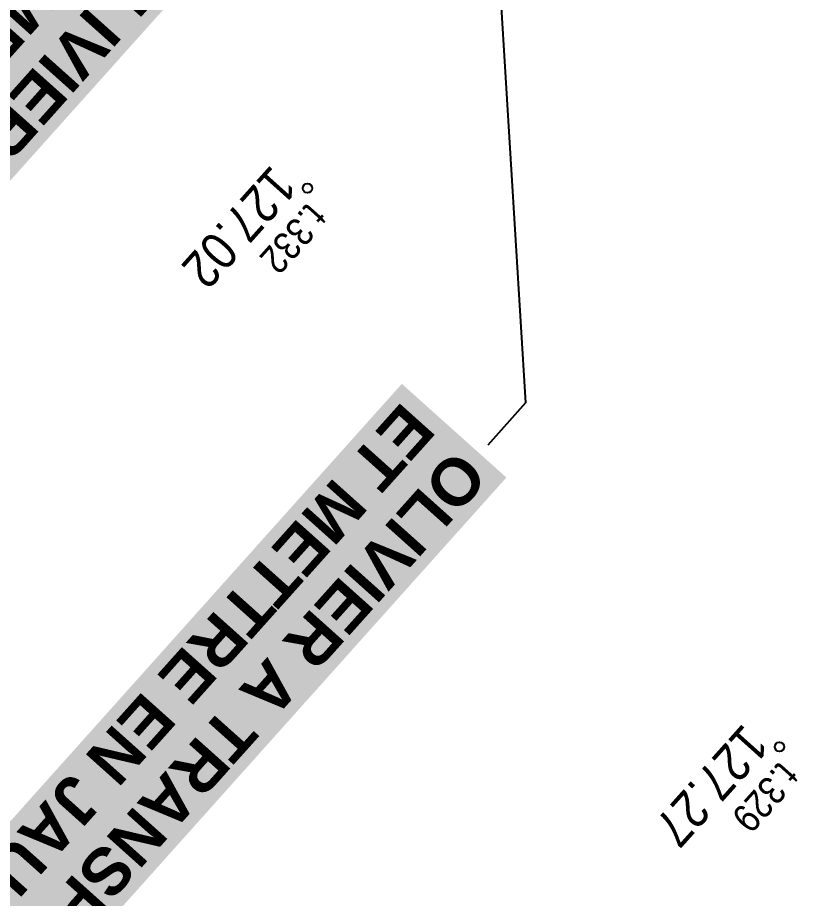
# Model space of a CAD drawing. Header units: metres. Extents: x -2858 to 512, y -1995 to 1252.
# Drawn here: x -2033.22 to -2024.89, y -1542.76 to -1533.35 of the extents above; entities that cross this region are included whole.
import ezdxf
from ezdxf import colors
from ezdxf.entities.mleader import LeaderData, LeaderLine
from ezdxf.enums import TextEntityAlignment as Align
from ezdxf.math import Vec2, Vec3

# ---------------------------------------------------------------- set-up
doc = ezdxf.new("R2010")
doc.units = ezdxf.units.M
doc.header["$PDMODE"] = 33
doc.header["$PDSIZE"] = 0.1
for name, color, linetype in [('11-TEL-TXT', 6, 'Continuous'), ('Calque commun', 7, 'Continuous'), ('Points Topo', 7, 'Continuous'), ('Points Topo Altitude', 7, 'Continuous'), ('Points Topo Matricule', 252, 'Continuous')]:
    doc.layers.add(name, color=color, linetype=linetype)
doc.styles.add('ARIAL GRAS', font='arialbd.ttf')
doc.styles.add('Pts Topo SPE', font='', dxfattribs={"width": 0.9})
doc.styles.get('Pts Topo SPE').set_extended_font_data('Titillium Web Light')

# ---------------------------------------------------------------- blocks, each defined once
blk = doc.blocks.new('PointTopo_SPE')
at = {"layer": 'Calque commun', "color": 1, "linetype": 'ByBlock', "lineweight": -2}
blk.add_point((0, 0), dxfattribs=at)
blk = doc.blocks.new('_None')

msp = doc.modelspace()

# ---------------------------------------------------------------- block references
at = {"layer": 'Points Topo'}
ref = msp.add_blockref('PointTopo_SPE', (-2030.1255, -1535.1707, 127.0188), dxfattribs=dict(at, rotation=228.1617603435354))
ref.add_attrib('MAT', 't.332', (-2030.1177, -1535.3119, 127.0188), dxfattribs={"layer": 'Points Topo Matricule', "height": 0.3, "rotation": 228.16176, "style": 'Pts Topo SPE', "width": 0.9})
ref.add_attrib('ALT', '127.02', dxfattribs={"layer": 'Points Topo Altitude', "height": 0.4, "rotation": 228.16176, "style": 'Pts Topo SPE', "width": 0.9}).set_placement((-2030.2102, -1535.1754, 127.0188), align=Align.TOP_LEFT)
ref = msp.add_blockref('PointTopo_SPE', (-2025.0809, -1541.1385, 127.2698), dxfattribs=dict(at, rotation=228.1617603435354))
ref.add_attrib('MAT', 't.329', (-2025.0731, -1541.2797, 127.2698), dxfattribs={"layer": 'Points Topo Matricule', "height": 0.3, "rotation": 228.16176, "style": 'Pts Topo SPE', "width": 0.9})
ref.add_attrib('ALT', '127.27', dxfattribs={"layer": 'Points Topo Altitude', "height": 0.4, "rotation": 228.16176, "style": 'Pts Topo SPE', "width": 0.9}).set_placement((-2025.1657, -1541.1431, 127.2698), align=Align.TOP_LEFT)

# ---------------------------------------------------------------- next in the draw order: leaders
at = {"layer": '11-TEL-TXT', "color": 244, "true_color": 0x991b1e}
ml = msp.add_multileader_mtext('Standard', dxfattribs=at)
ml.set_content('OLIVIER A TRANSPLANTER\\PET METTRE EN JAUGE', color=(153, 27, 30), style='ARIAL GRAS')
ml.set_leader_properties()
ml.set_arrow_properties(name='NONE')
ml.build(insert=Vec2(0, 0))
ml.multileader.update_dxf_attribs({"arrow_head_size": 0.5, "scale": 0.125})
ctx = ml.context
ctx.base_point, ctx.scale, ctx.char_height, ctx.arrow_head_size, ctx.landing_gap_size, ctx.plane_origin, ctx.plane_x_axis, ctx.plane_y_axis = Vec3(-2028.1978, -1537.915), 0.125, 0.5, 0.5, 0.25, Vec3(-2028.9939, -1539.3251), Vec3(-0.66703, -0.745031), Vec3(0.745031, -0.66703)
notes = []
notes.append((ctx, [(1, (1, 1, 0), (-2027.7941, -1537.4641), (-0.66703, -0.745031), 0.6052, [(0, [(-2028.378, -1527.9667)], 0, [])])]))
ctx.mtext.insert, ctx.mtext.text_direction, ctx.mtext.line_spacing_factor, ctx.mtext.flow_direction = Vec3(-2028.1751, -1538.2709), Vec3(-0.66703, -0.745031), 0.9, 5
ctx.mtext.has_bg_fill, ctx.mtext.bg_color, ctx.mtext.bg_scale_factor, ctx.mtext.bg_transparency, ctx.mtext.use_window_bg_color = 1, -1023410125, 1.25, 0, 0
for ctx, leaders in notes:
    for number, flags, end, landing, length, lines in leaders:
        leader = LeaderData()
        leader.index, (leader.has_last_leader_line, leader.has_dogleg_vector, leader.attachment_direction) = number, flags
        leader.last_leader_point, leader.dogleg_vector, leader.dogleg_length = Vec3(end), Vec3(landing), length
        for number, points, colour, breaks in lines:
            line = LeaderLine()
            line.index, line.vertices, line.color, line.breaks = number, Vec3.list(points), colors.encode_raw_color(colour), breaks
            leader.lines.append(line)
        ctx.leaders.append(leader)

# ---------------------------------------------------------------- next in the draw order: leaders
ml = msp.add_multileader_mtext('Standard', dxfattribs=at)
ml.set_content('OLIVIER A TRANSPLANTER\\PET METTRE EN JAUGE', color=(153, 27, 30), style='ARIAL GRAS')
ml.set_leader_properties()
ml.set_arrow_properties(name='NONE')
ml.build(insert=Vec2(0, 0))
ml.multileader.update_dxf_attribs({"arrow_head_size": 0.5, "scale": 0.125})
ctx = ml.context
ctx.base_point, ctx.scale, ctx.char_height, ctx.arrow_head_size, ctx.landing_gap_size, ctx.plane_origin, ctx.plane_x_axis, ctx.plane_y_axis = Vec3(-2031.4644, -1532.4695), 0.125, 0.5, 0.5, 0.25, Vec3(-2032.2605, -1533.8796), Vec3(-0.66703, -0.745031), Vec3(0.745031, -0.66703)
notes = []
notes.append((ctx, [(1, (1, 1, 0), (-2031.0607, -1532.0187), (-0.66703, -0.745031), 0.6052, [(0, [(-2031.6447, -1522.5212)], 0, [])])]))
ctx.mtext.insert, ctx.mtext.text_direction, ctx.mtext.line_spacing_factor, ctx.mtext.flow_direction = Vec3(-2031.4417, -1532.8254), Vec3(-0.66703, -0.745031), 0.9, 5
ctx.mtext.has_bg_fill, ctx.mtext.bg_color, ctx.mtext.bg_scale_factor, ctx.mtext.bg_transparency, ctx.mtext.use_window_bg_color = 1, -1023410125, 1.25, 0, 0
for ctx, leaders in notes:
    for number, flags, end, landing, length, lines in leaders:
        leader = LeaderData()
        leader.index, (leader.has_last_leader_line, leader.has_dogleg_vector, leader.attachment_direction) = number, flags
        leader.last_leader_point, leader.dogleg_vector, leader.dogleg_length = Vec3(end), Vec3(landing), length
        for number, points, colour, breaks in lines:
            line = LeaderLine()
            line.index, line.vertices, line.color, line.breaks = number, Vec3.list(points), colors.encode_raw_color(colour), breaks
            leader.lines.append(line)
        ctx.leaders.append(leader)

doc.saveas('drawing.dxf')
